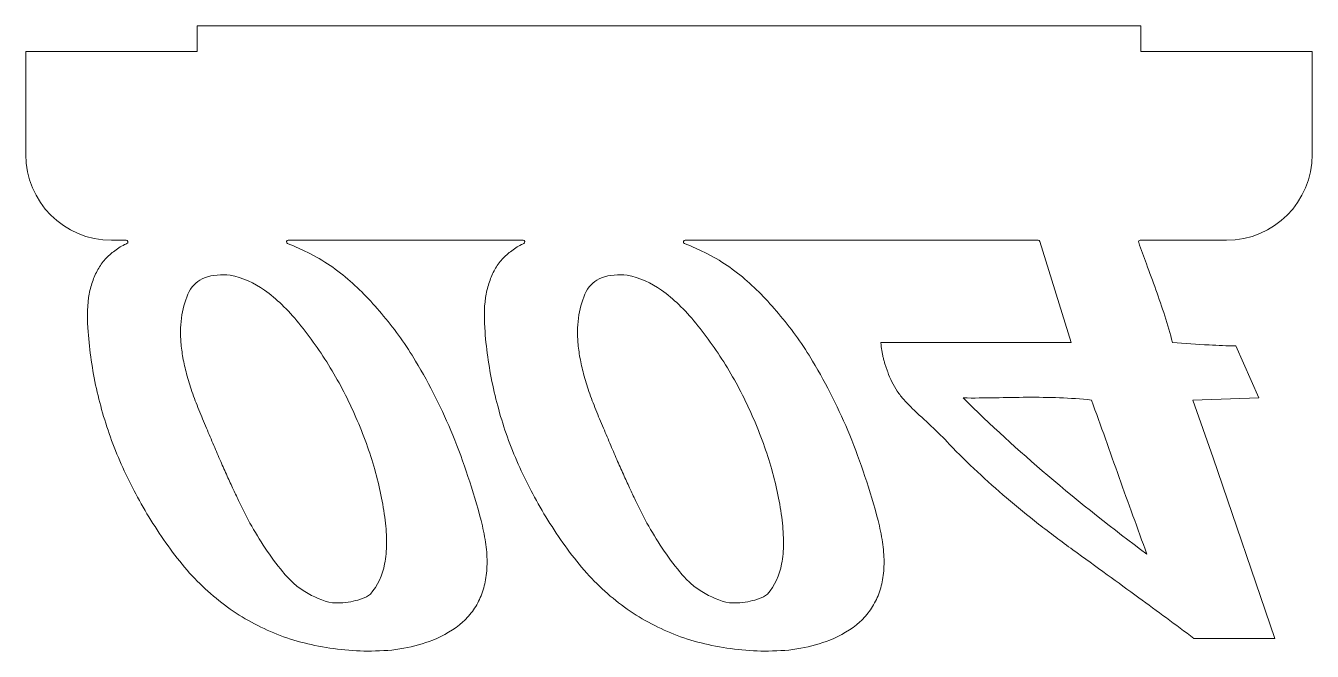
# Model space of a CAD drawing. Header units: millimetres. Extents: x 0 to 150, y -70 to 3.
import ezdxf

# ---------------------------------------------------------------- set-up
doc = ezdxf.new("R2010")
doc.units = ezdxf.units.MM

msp = doc.modelspace()

# ---------------------------------------------------------------- linework, layer by layer
at = {"color": 7, "linetype": 'Continuous', "lineweight": 15}
for p, q in [((20, 0), (20, 3)), ((20, 3), (130, 3)), ((130, 3), (130, 0)), ((0, -12), (0, 0)), ((0, 0), (20, 0)), ((130, 0), (150, 0)), ((150, 0), (150, -12)), ((11.71, -22), (10, -22)), ((57.99, -22), (30.6, -22)), ((118.04, -22), (76.88, -22)), ((121.87, -33.91), (118.23, -22.14)), ((140, -22), (129.95, -22)), ((99.7, -33.91), (121.87, -33.91)), ((141.08, -34.3), (143.78, -40.38)), ((143.78, -40.38), (136.06, -40.63)), ((136.06, -40.63), (138.44, -47.38)), ((138.44, -47.38), (145.62, -68.41)), ((145.62, -68.41), (136.2, -68.41))]:
    msp.add_line(p, q, dxfattribs=at)
for centre, radius, start, end in [((10, -12), 10, 180, 270), ((140, -12), 10, 270, 0), ((11.71, -22.2), 0.2, 293.9494, 90), ((30.6, -22.2), 0.2, 90, 248.9556), ((57.99, -22.2), 0.2, 293.9494, 90), ((76.88, -22.2), 0.2, 90, 248.9556), ((118.04, -22.2), 0.2, 17.1729, 90), ((129.95, -22.2), 0.2, 90, 199.5203)]:
    msp.add_arc(centre, radius, start, end, dxfattribs=at)
for points, knots in [([(7.27, -32.66), (7.18, -31.34), (7.11, -29.42), (7.66, -27.06), (8.27, -25.59), (9.1, -24.31), (10.21, -23.29), (11.14, -22.68), (11.7, -22.42), (11.79, -22.38)], [0.5102171, 0.5102171, 0.5102171, 0.5102171, 0.6584179, 0.7220637, 0.7805416, 0.8357292, 0.8908974, 0.9479173, 0.9594767, 0.9594767, 0.9594767, 0.9594767]), ([(30.52, -22.39), (31.21, -22.65), (32.81, -23.34), (35.2, -24.67), (37.58, -26.48), (39.75, -28.55), (42.5, -31.67), (44.37, -34.24), (45.46, -36.1)], [0.0452883, 0.0452883, 0.0452883, 0.0452883, 0.1330543, 0.2540445, 0.3722839, 0.4905078, 0.6127618, 0.8706214, 0.8706214, 0.8706214, 0.8706214]), ([(53.55, -32.66), (53.46, -31.34), (53.39, -29.42), (53.95, -27.06), (54.55, -25.59), (55.38, -24.31), (56.49, -23.29), (57.43, -22.68), (57.98, -22.42), (58.08, -22.38)], [0.5102171, 0.5102171, 0.5102171, 0.5102171, 0.6584179, 0.7220637, 0.7805416, 0.8357292, 0.8908974, 0.9479173, 0.9594767, 0.9594767, 0.9594767, 0.9594767]), ([(76.81, -22.39), (77.49, -22.65), (79.1, -23.34), (81.49, -24.67), (83.87, -26.48), (86.04, -28.55), (88.79, -31.67), (90.66, -34.24), (91.75, -36.1)], [0.0452883, 0.0452883, 0.0452883, 0.0452883, 0.1330543, 0.2540445, 0.3722839, 0.4905078, 0.6127618, 0.8706214, 0.8706214, 0.8706214, 0.8706214]), ([(129.76, -22.27), (130.06, -23.1), (130.73, -24.94), (132.14, -28.78), (133.18, -31.82), (133.7, -33.91)], [0.0220762, 0.0220762, 0.0220762, 0.0220762, 0.2290459, 0.4789175, 0.9811268, 0.9811268, 0.9811268, 0.9811268]), ([(19.07, -27.97), (19.43, -27.22), (20.93, -26.02), (22.85, -26), (23.82, -26.07)], [0, 0, 0, 0, 0.446154, 1, 1, 1, 1]), ([(23.82, -26.07), (25.28, -26.35), (27.44, -27.36), (29.97, -29.53), (31.92, -31.69), (33.79, -34.18), (35.55, -36.85), (37.14, -39.68), (38.53, -42.63), (39.73, -45.65), (40.72, -48.66), (41.44, -51.65), (41.95, -54.54), (42.12, -57.24), (41.91, -60.27), (41.04, -62.26), (40.18, -63.27)], [0, 0, 0, 0, 0.099523, 0.157976, 0.224341, 0.295662, 0.367825, 0.440561, 0.514606, 0.588508, 0.65979, 0.72866, 0.796042, 0.857776, 0.911265, 1, 1, 1, 1]), ([(65.36, -27.97), (65.72, -27.22), (67.22, -26.02), (69.13, -26), (70.11, -26.07)], [0, 0, 0, 0, 0.446154, 1, 1, 1, 1]), ([(70.11, -26.07), (71.57, -26.35), (73.72, -27.36), (76.26, -29.53), (78.21, -31.69), (80.07, -34.18), (81.84, -36.85), (83.43, -39.68), (84.82, -42.63), (86.02, -45.65), (87.01, -48.66), (87.73, -51.65), (88.23, -54.54), (88.4, -57.24), (88.2, -60.27), (87.33, -62.26), (86.47, -63.27)], [0, 0, 0, 0, 0.099523, 0.157976, 0.224341, 0.295662, 0.367825, 0.440561, 0.514606, 0.588508, 0.65979, 0.72866, 0.796042, 0.857776, 0.911265, 1, 1, 1, 1]), ([(26.13, -54.96), (25.67, -54.16), (25.08, -52.85), (24.18, -51.03), (23.47, -49.45), (22.71, -47.73), (21.91, -45.86), (21.05, -43.86), (20.18, -41.78), (19.38, -39.68), (18.75, -37.65), (18.31, -35.74), (18.07, -33.95), (18.02, -32.27), (18.22, -30.25), (18.64, -28.82), (19.07, -27.97)], [0, 0, 0, 0, 0.095871, 0.150957, 0.21155, 0.277044, 0.347448, 0.42366, 0.503899, 0.583776, 0.657815, 0.725493, 0.787949, 0.846481, 0.90051, 1, 1, 1, 1]), ([(72.42, -54.96), (71.96, -54.16), (71.36, -52.85), (70.47, -51.03), (69.76, -49.45), (68.99, -47.73), (68.19, -45.86), (67.34, -43.86), (66.46, -41.78), (65.67, -39.68), (65.04, -37.65), (64.6, -35.74), (64.36, -33.95), (64.31, -32.27), (64.51, -30.25), (64.93, -28.82), (65.36, -27.97)], [0, 0, 0, 0, 0.095871, 0.150957, 0.21155, 0.277044, 0.347448, 0.42366, 0.503899, 0.583776, 0.657815, 0.725493, 0.787949, 0.846481, 0.90051, 1, 1, 1, 1]), ([(40.32, -69.88), (37.95, -69.91), (34.48, -69.52), (30.05, -68.3), (27.02, -66.95), (24.14, -65.3), (21.5, -63.22), (19.02, -60.8), (16.82, -58.01), (14.82, -55.04), (13.01, -52), (11.47, -48.89), (10.12, -45.76), (9.05, -42.55), (7.92, -38.21), (7.44, -34.89), (7.27, -32.66)], [0, 0, 0, 0, 0.129275, 0.190441, 0.250316, 0.310546, 0.37152, 0.434042, 0.499465, 0.565421, 0.629989, 0.692968, 0.754949, 0.816619, 0.877754, 1, 1, 1, 1]), ([(86.61, -69.88), (84.24, -69.91), (80.76, -69.52), (76.34, -68.3), (73.3, -66.95), (70.42, -65.3), (67.78, -63.22), (65.31, -60.8), (63.11, -58.01), (61.1, -55.04), (59.3, -52), (57.76, -48.89), (56.4, -45.76), (55.34, -42.55), (54.21, -38.21), (53.72, -34.89), (53.55, -32.66)], [0, 0, 0, 0, 0.129275, 0.190441, 0.250316, 0.310546, 0.37152, 0.434042, 0.499465, 0.565421, 0.629989, 0.692968, 0.754949, 0.816619, 0.877754, 1, 1, 1, 1]), ([(133.7, -33.91), (135.12, -34.04), (137.58, -34.19), (140.05, -34.31), (141.08, -34.3)], [0, 0, 0, 0, 0.579794, 1, 1, 1, 1]), ([(45.46, -36.1), (47.13, -38.85), (49.33, -43.28), (51.63, -49.58), (52.91, -53.75), (53.65, -57.09), (53.85, -59.42), (53.68, -61.54), (53.17, -63.44), (52.26, -65.11), (50.52, -67.1), (48.72, -68.09), (47.46, -68.61)], [0, 0, 0, 0, 0.261485, 0.400419, 0.545219, 0.615549, 0.678234, 0.734584, 0.787407, 0.837418, 0.888094, 1, 1, 1, 1]), ([(91.75, -36.1), (93.41, -38.85), (95.61, -43.28), (97.91, -49.58), (99.19, -53.75), (99.94, -57.09), (100.13, -59.42), (99.97, -61.54), (99.45, -63.44), (98.54, -65.11), (96.8, -67.1), (95.01, -68.09), (93.74, -68.61)], [0, 0, 0, 0, 0.261485, 0.400419, 0.545219, 0.615549, 0.678234, 0.734584, 0.787407, 0.837418, 0.888094, 1, 1, 1, 1]), ([(107.7, -45.79), (106.34, -44.3), (104.47, -42.69), (102.4, -40.66), (101.35, -39.28), (100.76, -38.15), (100.51, -37.35)], [0, 0, 0, 0, 0.539049, 0.661142, 0.775557, 1, 1, 1, 1]), ([(109.28, -40.38), (111.78, -40.42), (116.77, -40.22), (121.77, -40.36), (124.25, -40.63)], [0, 0, 0, 0, 0.499666, 1, 1, 1, 1]), ([(130.72, -58.58), (126.77, -55.65), (119.4, -49.84), (112.46, -43.51), (109.28, -40.38)], [0, 0, 0, 0, 0.524587, 1, 1, 1, 1]), ([(124.25, -40.63), (125.36, -43.63), (127.45, -49.63), (129.63, -55.6), (130.72, -58.58)], [0, 0, 0, 0, 0.501754, 1, 1, 1, 1]), ([(136.2, -68.41), (134.07, -66.81), (130.7, -64.34), (125.99, -60.9), (122.07, -58.08), (118.12, -55.15), (113.23, -51.15), (109.82, -47.98), (107.7, -45.79)], [0, 0, 0, 0, 0.219456, 0.344269, 0.479497, 0.617068, 0.749388, 1, 1, 1, 1]), ([(35.77, -64.27), (34.62, -64.03), (33, -63.35), (31.12, -61.97), (28.81, -59.39), (27.27, -56.94), (26.13, -54.96)], [0, 0, 0, 0, 0.25259, 0.375811, 0.50377, 1, 1, 1, 1]), ([(82.05, -64.27), (80.91, -64.03), (79.29, -63.35), (77.4, -61.97), (75.09, -59.39), (73.56, -56.94), (72.42, -54.96)], [0, 0, 0, 0, 0.25259, 0.375811, 0.50377, 1, 1, 1, 1]), ([(40.18, -63.27), (39.58, -63.68), (38.12, -64.18), (36.58, -64.31), (35.77, -64.27)], [0, 0, 0, 0, 0.469699, 1, 1, 1, 1]), ([(86.47, -63.27), (85.87, -63.68), (84.4, -64.18), (82.87, -64.31), (82.05, -64.27)], [0, 0, 0, 0, 0.469699, 1, 1, 1, 1]), ([(47.46, -68.61), (46.36, -69.01), (44.02, -69.72), (41.58, -69.87), (40.32, -69.88)], [0, 0, 0, 0, 0.480115, 1, 1, 1, 1]), ([(93.74, -68.61), (92.65, -69.01), (90.31, -69.72), (87.87, -69.87), (86.61, -69.88)], [0, 0, 0, 0, 0.480115, 1, 1, 1, 1])]:
    msp.add_open_spline(points, degree=3, knots=knots, dxfattribs=at)
msp.add_open_spline([(100.51, -37.35), (99.83, -35.69), (99.7, -33.91)], degree=2, dxfattribs=at)

doc.saveas('drawing.dxf')
